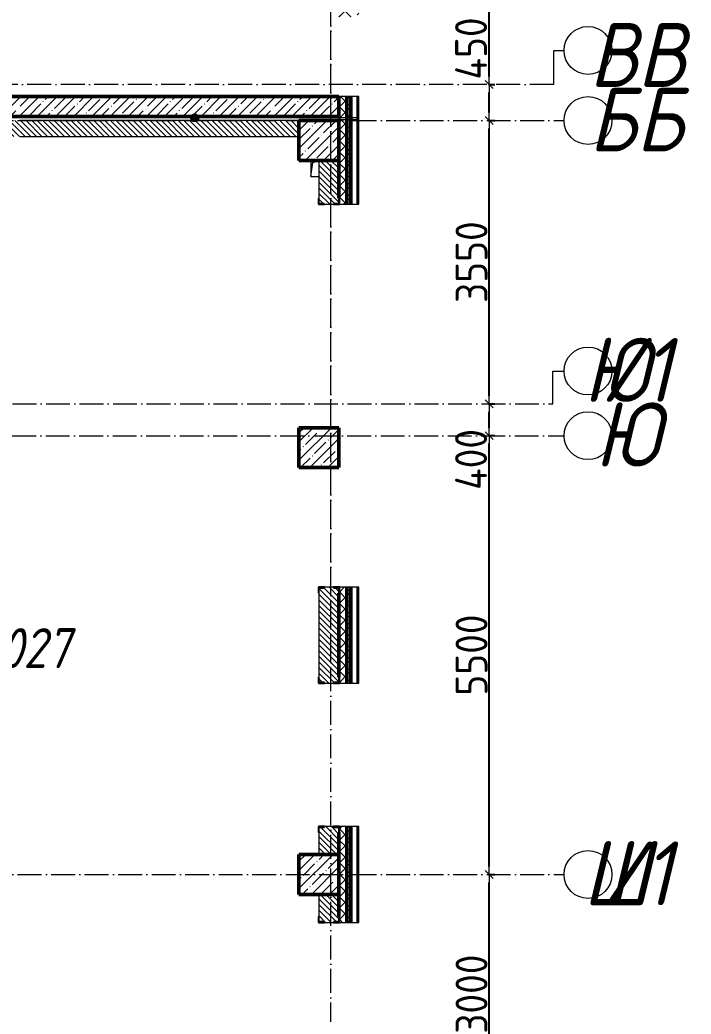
# Model space of a CAD drawing. Header units: millimetres. Extents: x -401725 to 250493, y 305116 to 802890.
# Drawn here: x 239679 to 248096, y 494597 to 507058 of the extents above; entities that cross this region are included whole.
import ezdxf

# ---------------------------------------------------------------- set-up
doc = ezdxf.new("R2010")
doc.units = ezdxf.units.MM
doc.linetypes.add('50_200_ШТРИХ_1Т_ш5_п1_п1_', pattern=[700, 500, -100, 0, -100])
for name, color, linetype, lineweight in [('A-____-____-DIMS', 7, 'Continuous', 9), ('A-GENM-____-MCUT', 7, 'Continuous', 25), ('A-GENM-____-OTLN', 7, 'Continuous', 9), ('A-GENM-____-OTLN-1', 7, 'Continuous', 25), ('A-WALL-____-MCUT', 7, 'Continuous', 13), ('A-WALL-____-MCUT-1', 7, 'Continuous', 9), ('A-WALL-____-MCUT-2', 7, 'Continuous', 50), ('A-WALL-____-MCUT-3', 7, 'Continuous', 9), ('A-WALL-____-OTLN', 7, 'Continuous', 9), ('A-WALL-____-PATT-1', 7, 'Continuous', 9), ('A-WALL-FNSH-MCUT-1', 7, 'Continuous', 9), ('G-____-____-TEXT', 7, 'Continuous', 9), ('S-COLS-____-MCUT', 7, 'Continuous', 50), ('S-COLS-____-OTLN', 7, 'Continuous', 9), ('S-GRID-____-IDEN', 7, 'Continuous', 9), ('S-GRID-____-OTLN', 7, 'Continuous', 9), ('S-GRID-____-OTLN-1', 7, '50_200_ШТРИХ_1Т_ш5_п1_п1_', 9), ('Марки помещений', 7, 'Continuous', 9)]:
    doc.layers.add(name, color=color, linetype=linetype, lineweight=lineweight)
doc.styles.add('ISOCPEUR_I', font='isocpeui.ttf', dxfattribs={"width": 0.9, "height": 2.5})
doc.styles.add('ISOCPEUR_I_2', font='isocpeui.ttf', dxfattribs={"width": 0.85, "height": 2.3})
doc.styles.add('ISOCPEUR_I_9', font='isocpeui.ttf', dxfattribs={"width": 0.9, "height": 250})
doc.styles.add('СПДС', font='isocpeur.ttf', dxfattribs={"width": 0.9})
doc.dimstyles.new('Размера А3', dxfattribs={"dimtxt": 200, "dimasz": 100, "dimexe": 70, "dimexo": 100, "dimgap": 20, "dimtad": 1, "dimdec": 0, "dimrnd": 10, "dimzin": 0, "dimdsep": 46, "dimtxsty": 'СПДС', "dimblk": 'ARROWHEAD_6', "dimcen": 1, "dimclrd": 256, "dimclre": 256, "dimclrt": 256, "dimazin": 0, "dimtfac": 1, "dimtdec": 0, "dimtmove": 2, "dimatfit": 3, "dimfxl": 1, "dimtolj": 1, "dimtzin": 0, "dimarcsym": 0})
pattern_1 = [(45, (142429.06, 459015.94), (-70.71068, 70.71068), []), (135, (142429.06, 459015.94), (-70.71068, -70.71068), [])]
pattern_2 = [(45, (-101000, -46531.04), (-114.04925, 114.04925), []), (45, (-100885.95, -46531.04), (-114.04925, 114.04925), [201.613, -40.323, 3.353, -36.97])]
pattern_3 = [(135, (142429.057, 459015.94), (-35.35534, -35.35534), [])]
pattern_4 = [(45, (142429.06, 459015.94), (-114.04925, 114.04925), []), (45, (142543.1, 459015.94), (-114.04925, 114.04925), [201.612, -40.322, 3.353, -36.97])]
pattern_5 = [(45, (142429.06, 459015.94), (-85.53659, 85.53659), []), (45, (142486.08, 459015.94), (-85.53659, 85.53659), [])]

# ---------------------------------------------------------------- blocks, each defined once
blk = doc.blocks.new('BSC_Колонна _Прямоугольная - 500х500-V114-АР1_План отверстий 3 этажа в осях 1-64_Ю-ЯЯ')
at = {"layer": 'S-COLS-____-OTLN'}
h = blk.add_hatch(dxfattribs=at)
h.set_pattern_fill('FP_119', color=256, style=0, pattern_type=2)
h.set_pattern_definition(pattern_2)
h.paths.add_polyline_path([(-250, -250), (250, -250), (250, 250), (-250, 250), (-250, 198)], flags=0)
at = {"layer": 'S-COLS-____-MCUT'}
for p, q in [((250, 250), (-250, 250)), ((-250, 250), (-250, -250)), ((250, -250), (250, 250)), ((-250, -250), (250, -250))]:
    blk.add_line(p, q, dxfattribs=at)
blk = doc.blocks.new('Стены 13 - Стены 4-31812941-АР1_План отверстий 3 этажа в осях 1-64_Ю-ЯЯ')
at = {"layer": 'A-WALL-____-MCUT'}
for p, q in [((-1844, 41030), (-1844, 41010)), ((-1594, 41030), (-1844, 41030)), ((-1844, 41010), (-1594, 41010)), ((-1594, 41010), (-1594, 41030))]:
    blk.add_line(p, q, dxfattribs=at)
blk = doc.blocks.new('Ось сетки - Круг_Ø6_00__ISO-2_5_0_9K_-25732049-АР1_План отверстий 3 этажа в осях 1-64_Ю-ЯЯ')
at = {"layer": 'S-GRID-____-IDEN'}
blk.add_circle((0, 0), 3, dxfattribs=at)
blk = doc.blocks.new('BSC_Колонна _Прямоугольная - 500х500-V35-АР1_План отверстий 3 этажа в осях 1-64_А-ГГ')
at = {"layer": 'S-COLS-____-OTLN'}
h = blk.add_hatch(dxfattribs=at)
h.set_pattern_fill('FP_72', color=256, style=0, pattern_type=2)
h.set_pattern_definition([(45, (-101000, -37331.04), (-114.04925, 114.04925), []), (45, (-100885.95, -37331.04), (-114.04925, 114.04925), [201.613, -40.323, 3.353, -36.97])])
h.paths.add_polyline_path([(-250, -250), (250, -250), (250, 250), (-250, 250)], flags=0)
at = {"layer": 'S-COLS-____-MCUT'}
for p, q in [((250, 250), (-250, 250)), ((-250, 250), (-250, -250)), ((250, -250), (250, 250)), ((-250, -250), (250, -250))]:
    blk.add_line(p, q, dxfattribs=at)
blk = doc.blocks.new('BSC_Колонна _Прямоугольная - 500х500-V138-АР1_План отверстий 3 этажа в осях 1-64_А-ГГ')
at = {"layer": 'S-COLS-____-OTLN'}
h = blk.add_hatch(dxfattribs=at)
h.set_pattern_fill('FP_161', color=256, style=0, pattern_type=2)
h.set_pattern_definition(pattern_2)
h.paths.add_polyline_path([(-250, -250), (250, -250), (250, 250), (-250, 250), (-250, -215)], flags=0)
at = {"layer": 'S-COLS-____-MCUT'}
for p, q in [((250, 250), (-250, 250)), ((-250, 250), (-250, -250)), ((250, -250), (250, 250)), ((-250, -250), (250, -250))]:
    blk.add_line(p, q, dxfattribs=at)
blk = doc.blocks.new('BSC_Колонна _Прямоугольная - 500х500-V140-АР1_План отверстий 3 этажа в осях 1-64_А-ГГ')
at = {"layer": 'S-COLS-____-OTLN'}
h = blk.add_hatch(dxfattribs=at)
h.set_pattern_fill('FP_163', color=256, style=0, pattern_type=2)
h.set_pattern_definition([(45, (-101000, -42681.04), (-114.04925, 114.04925), []), (45, (-100885.95, -42681.04), (-114.04925, 114.04925), [201.613, -40.323, 3.353, -36.97])])
h.paths.add_polyline_path([(-250, -250), (250, -250), (250, 250), (-250, 250)], flags=0)
at = {"layer": 'S-COLS-____-MCUT'}
for p, q in [((250, 250), (-250, 250)), ((-250, 250), (-250, -250)), ((250, -250), (250, 250)), ((-250, -250), (250, -250))]:
    blk.add_line(p, q, dxfattribs=at)
blk = doc.blocks.new('Фахверк_СКБ_Уголок - 250_2700-27497298-АР1_План отверстий 3 этажа в осях 1-64_А-ГГ')
at = {"layer": 'A-GENM-____-MCUT'}
for p, q in [((200, 181), (125, 181)), ((125, 181), (125, 106)), ((131, 106), (131, 175)), ((131, 175), (200, 175)), ((200, 175), (200, 181)), ((125, 106), (131, 106)), ((131, -6), (125, -6)), ((125, -6), (125, -81)), ((125, -81), (200, -81)), ((131, -75), (131, -6)), ((200, -75), (131, -75)), ((200, -81), (200, -75))]:
    blk.add_line(p, q, dxfattribs=at)
blk = doc.blocks.new('AR_Отверстие прямоугольное _в плите_ - AR_Отверстие прямоугольное _в плите_-V178-АР1_План отверстий 3 этажа в осях 1-64_А-ГГ')
at = {"layer": 'A-GENM-____-OTLN'}
for p, q in [((-50, 100), (-50, -100)), ((-50, -100), (-25, 75)), ((-25, 75), (50, 100)), ((-50, -100), (50, -100))]:
    blk.add_line(p, q, dxfattribs=at)
blk = doc.blocks.new('Стены 13 - Стены 4-31812941-АР1_План отверстий 3 этажа в осях 1-64_А-ГГ')
at = {"layer": 'A-WALL-____-MCUT-3'}
for p, q in [((-1844, 41030), (-1844, 41010)), ((-1594, 41030), (-1844, 41030)), ((-1844, 41010), (-1594, 41010)), ((-1594, 41010), (-1594, 41030))]:
    blk.add_line(p, q, dxfattribs=at)
blk = doc.blocks.new('Ось сетки - Круг_Ø6_00__ISO-2_5_0_9K_-25732049-АР1_План отверстий 3 этажа в осях 1-64_А-ГГ')
at = {"layer": 'S-GRID-____-IDEN'}
blk.add_circle((0, 0), 3, dxfattribs=at)
blk = doc.blocks.new('ARROWHEAD_6')
at = {"color": 0, "linetype": 'Continuous'}
for p, q in [((0, 0), (-1, 0)), ((-0.5, -0.5), (0.5, 0.5))]:
    blk.add_line(p, q, dxfattribs=at)
blk = doc.blocks.new('*D2650')
at = {"layer": 'A-____-____-DIMS', "lineweight": -2, "transparency": 16777216}
for p, q in [((245557, 502247), (245633, 502247)), ((245563, 501947), (245563, 502147)), ((245557, 501847), (245633, 501847))]:
    blk.add_line(p, q, dxfattribs=at)
at = {"layer": 'Defpoints', "color": 0, "transparency": 16777216}
for p in [(245457, 502247), (245563, 502247), (245457, 501847)]:
    blk.add_point(p, dxfattribs=at)
at = {"layer": 'A-____-____-DIMS', "lineweight": -2, "transparency": 16777216, "xscale": 100, "yscale": 100, "zscale": 100}
for p, rotation in [((245563, 502247), 90), ((245563, 501847), 270)]:
    blk.add_blockref('ARROWHEAD_6', p, dxfattribs=dict(at, rotation=rotation))
at = {"layer": 'A-____-____-DIMS', "transparency": 16777216, "insert": (245137, 501167), "char_height": 400, "attachment_point": 1, "rotation": 90, "line_spacing_factor": 1.149209, "style": 'СПДС'}
blk.add_mtext('\\A1;400', dxfattribs=at)
blk = doc.blocks.new('*D2651')
at = {"layer": 'A-____-____-DIMS', "lineweight": -2, "transparency": 16777216}
for p, q in [((245557, 505797), (245633, 505797)), ((245563, 502347), (245563, 505697)), ((245557, 502247), (245633, 502247))]:
    blk.add_line(p, q, dxfattribs=at)
at = {"layer": 'Defpoints', "color": 0, "transparency": 16777216}
for p in [(245457, 505797), (245563, 505797), (245457, 502247)]:
    blk.add_point(p, dxfattribs=at)
at = {"layer": 'A-____-____-DIMS', "lineweight": -2, "transparency": 16777216, "xscale": 100, "yscale": 100, "zscale": 100}
for p, rotation in [((245563, 505797), 90), ((245563, 502247), 270)]:
    blk.add_blockref('ARROWHEAD_6', p, dxfattribs=dict(at, rotation=rotation))
at = {"layer": 'A-____-____-DIMS', "transparency": 16777216, "insert": (245343, 504022), "char_height": 400, "attachment_point": 5, "rotation": 90, "style": 'СПДС'}
blk.add_mtext('\\A1;3550', dxfattribs=at)
blk = doc.blocks.new('*D2652')
at = {"layer": 'A-____-____-DIMS', "lineweight": -2, "transparency": 16777216}
for p, q in [((245557, 506247), (245633, 506247)), ((245563, 505897), (245563, 506147)), ((245557, 505797), (245633, 505797))]:
    blk.add_line(p, q, dxfattribs=at)
at = {"layer": 'Defpoints', "color": 0, "transparency": 16777216}
for p in [(245457, 506247), (245563, 506247), (245457, 505797)]:
    blk.add_point(p, dxfattribs=at)
at = {"layer": 'A-____-____-DIMS', "lineweight": -2, "transparency": 16777216, "xscale": 100, "yscale": 100, "zscale": 100}
for p, rotation in [((245563, 506247), 90), ((245563, 505797), 270)]:
    blk.add_blockref('ARROWHEAD_6', p, dxfattribs=dict(at, rotation=rotation))
at = {"layer": 'A-____-____-DIMS', "transparency": 16777216, "insert": (245137, 506310), "char_height": 400, "attachment_point": 1, "rotation": 90, "line_spacing_factor": 1.149209, "style": 'СПДС'}
blk.add_mtext('\\A1;450', dxfattribs=at)
blk = doc.blocks.new('*D2653')
at = {"layer": 'A-____-____-DIMS', "lineweight": -2, "transparency": 16777216}
for p, q in [((245557, 510947), (245633, 510947)), ((245563, 506347), (245563, 510847)), ((245557, 506247), (245633, 506247))]:
    blk.add_line(p, q, dxfattribs=at)
at = {"layer": 'Defpoints', "color": 0, "transparency": 16777216}
for p in [(245457, 510947), (245563, 510947), (245457, 506247)]:
    blk.add_point(p, dxfattribs=at)
at = {"layer": 'A-____-____-DIMS', "lineweight": -2, "transparency": 16777216, "xscale": 100, "yscale": 100, "zscale": 100}
for p, rotation in [((245563, 510947), 90), ((245563, 506247), 270)]:
    blk.add_blockref('ARROWHEAD_6', p, dxfattribs=dict(at, rotation=rotation))
at = {"layer": 'A-____-____-DIMS', "transparency": 16777216, "insert": (245343, 508597), "char_height": 400, "attachment_point": 5, "rotation": 90, "style": 'СПДС'}
blk.add_mtext('\\A1;4700', dxfattribs=at)
blk = doc.blocks.new('*D2676')
at = {"layer": 'A-____-____-DIMS', "lineweight": -2, "transparency": 16777216}
for p, q in [((245557, 496347), (245633, 496347)), ((245563, 493447), (245563, 496247)), ((245557, 493347), (245633, 493347))]:
    blk.add_line(p, q, dxfattribs=at)
at = {"layer": 'Defpoints', "color": 0, "transparency": 16777216}
for p in [(245457, 496347), (245563, 496347), (245457, 493347)]:
    blk.add_point(p, dxfattribs=at)
at = {"layer": 'A-____-____-DIMS', "lineweight": -2, "transparency": 16777216, "xscale": 100, "yscale": 100, "zscale": 100}
for p, rotation in [((245563, 496347), 90), ((245563, 493347), 270)]:
    blk.add_blockref('ARROWHEAD_6', p, dxfattribs=dict(at, rotation=rotation))
at = {"layer": 'A-____-____-DIMS', "transparency": 16777216, "insert": (245343, 494847), "char_height": 400, "attachment_point": 5, "rotation": 90, "style": 'СПДС'}
blk.add_mtext('\\A1;3000', dxfattribs=at)
blk = doc.blocks.new('*D2677')
at = {"layer": 'A-____-____-DIMS', "lineweight": -2, "transparency": 16777216}
for p, q in [((245557, 501847), (245633, 501847)), ((245563, 496447), (245563, 501747)), ((245557, 496347), (245633, 496347))]:
    blk.add_line(p, q, dxfattribs=at)
at = {"layer": 'Defpoints', "color": 0, "transparency": 16777216}
for p in [(245457, 501847), (245563, 501847), (245457, 496347)]:
    blk.add_point(p, dxfattribs=at)
at = {"layer": 'A-____-____-DIMS', "lineweight": -2, "transparency": 16777216, "xscale": 100, "yscale": 100, "zscale": 100}
for p, rotation in [((245563, 501847), 90), ((245563, 496347), 270)]:
    blk.add_blockref('ARROWHEAD_6', p, dxfattribs=dict(at, rotation=rotation))
at = {"layer": 'A-____-____-DIMS', "transparency": 16777216, "insert": (245343, 499097), "char_height": 400, "attachment_point": 5, "rotation": 90, "style": 'СПДС'}
blk.add_mtext('\\A1;5500', dxfattribs=at)
blk = doc.blocks.new('*D2678')
at = {"layer": 'A-____-____-DIMS', "lineweight": -2, "transparency": 16777216}
for p, q in [((245557, 502247), (245633, 502247)), ((245563, 501947), (245563, 502147)), ((245557, 501847), (245633, 501847))]:
    blk.add_line(p, q, dxfattribs=at)
at = {"layer": 'Defpoints', "color": 0, "transparency": 16777216}
for p in [(245457, 502247), (245563, 502247), (245457, 501847)]:
    blk.add_point(p, dxfattribs=at)
at = {"layer": 'A-____-____-DIMS', "lineweight": -2, "transparency": 16777216, "xscale": 100, "yscale": 100, "zscale": 100}
for p, rotation in [((245563, 502247), 90), ((245563, 501847), 270)]:
    blk.add_blockref('ARROWHEAD_6', p, dxfattribs=dict(at, rotation=rotation))
at = {"layer": 'A-____-____-DIMS', "transparency": 16777216, "insert": (245137, 501167), "char_height": 400, "attachment_point": 1, "rotation": 90, "line_spacing_factor": 1.149209, "style": 'СПДС'}
blk.add_mtext('\\A1;400', dxfattribs=at)
blk = doc.blocks.new('*D2679')
at = {"layer": 'A-____-____-DIMS', "lineweight": -2, "transparency": 16777216}
for p, q in [((245557, 505797), (245633, 505797)), ((245563, 502347), (245563, 505697)), ((245557, 502247), (245633, 502247))]:
    blk.add_line(p, q, dxfattribs=at)
at = {"layer": 'Defpoints', "color": 0, "transparency": 16777216}
for p in [(245457, 505797), (245563, 505797), (245457, 502247)]:
    blk.add_point(p, dxfattribs=at)
at = {"layer": 'A-____-____-DIMS', "lineweight": -2, "transparency": 16777216, "xscale": 100, "yscale": 100, "zscale": 100}
for p, rotation in [((245563, 505797), 90), ((245563, 502247), 270)]:
    blk.add_blockref('ARROWHEAD_6', p, dxfattribs=dict(at, rotation=rotation))
at = {"layer": 'A-____-____-DIMS', "transparency": 16777216, "insert": (245343, 504022), "char_height": 400, "attachment_point": 5, "rotation": 90, "style": 'СПДС'}
blk.add_mtext('\\A1;3550', dxfattribs=at)
blk = doc.blocks.new('*D2680')
at = {"layer": 'A-____-____-DIMS', "lineweight": -2, "transparency": 16777216}
for p, q in [((245557, 506247), (245633, 506247)), ((245563, 505897), (245563, 506147)), ((245557, 505797), (245633, 505797))]:
    blk.add_line(p, q, dxfattribs=at)
at = {"layer": 'Defpoints', "color": 0, "transparency": 16777216}
for p in [(245457, 506247), (245563, 506247), (245457, 505797)]:
    blk.add_point(p, dxfattribs=at)
at = {"layer": 'A-____-____-DIMS', "lineweight": -2, "transparency": 16777216, "xscale": 100, "yscale": 100, "zscale": 100}
for p, rotation in [((245563, 506247), 90), ((245563, 505797), 270)]:
    blk.add_blockref('ARROWHEAD_6', p, dxfattribs=dict(at, rotation=rotation))
at = {"layer": 'A-____-____-DIMS', "transparency": 16777216, "insert": (245137, 506310), "char_height": 400, "attachment_point": 1, "rotation": 90, "line_spacing_factor": 1.149209, "style": 'СПДС'}
blk.add_mtext('\\A1;450', dxfattribs=at)

msp = doc.modelspace()

# ---------------------------------------------------------------- hatches: boundary and pattern name
at = {"layer": 'A-WALL-____-PATT-1'}
h = msp.add_hatch(dxfattribs=at)
h.set_pattern_fill('FP_4', color=256, style=0, pattern_type=2)
h.set_pattern_definition(pattern_1)
h.paths.add_polyline_path([(243679.0567, 505811.983), (243779.0567, 505811.983), (243779.0567, 506096.983), (243679.0567, 506096.983)], flags=0)
h.paths.add_polyline_path([(243779.0567, 507096.983), (243779.0567, 514796.983), (243685.0567, 514796.983), (243685.0567, 514721.983), (243679.0567, 514721.983), (243679.0567, 507096.983)], flags=0)
h.paths.add_polyline_path([(243685.0567, 528496.983), (243779.0567, 528496.983), (243779.0567, 529746.983), (243685.0567, 529746.983), (243685.0567, 529671.983), (243679.0567, 529671.983), (243679.0567, 528571.983), (243685.0567, 528571.983), (243685.0567, 528502.983)], flags=0)
h.paths.add_polyline_path([(243779.0567, 531546.983), (243779.0567, 532746.983), (243679.0567, 532746.983), (243679.0567, 531621.983), (243685.0567, 531621.983), (243685.0567, 531546.983)], flags=0)
h.paths.add_polyline_path([(243779.0567, 534546.983), (243779.0567, 535746.983), (243685.0567, 535746.983), (243685.0567, 535671.983), (243679.0567, 535671.983), (243679.0567, 534621.983), (243685.0567, 534621.983), (243685.0567, 534546.983)], flags=0)
h.paths.add_polyline_path([(243779.0567, 537546.983), (243779.0567, 538746.983), (243685.0567, 538746.983), (243685.0567, 538671.983), (243679.0567, 538671.983), (243679.0567, 537621.983), (243685.0567, 537621.983), (243685.0567, 537546.983)], flags=0)
h.paths.add_polyline_path([(243779.0567, 540546.983), (243779.0567, 544696.983), (243679.0567, 544696.983), (243679.0567, 540546.983)], flags=0)
h = msp.add_hatch(dxfattribs=at)
h.set_pattern_fill('FP_4', color=256, style=0, pattern_type=2)
h.set_pattern_definition(pattern_1)
h.paths.add_polyline_path([(243829.0567, 505811.983), (243829.0567, 506096.983), (243779.0567, 506096.983), (243779.0567, 505811.983)], flags=0)
h.paths.add_polyline_path([(243829.0567, 507096.983), (243829.0567, 514796.983), (243779.0567, 514796.983), (243779.0567, 507096.983)], flags=0)
h.paths.add_polyline_path([(243829.0567, 528496.983), (243829.0567, 529746.983), (243779.0567, 529746.983), (243779.0567, 528496.983)], flags=0)
h.paths.add_polyline_path([(243829.0567, 531546.983), (243829.0567, 532746.983), (243779.0567, 532746.983), (243779.0567, 531546.983)], flags=0)
h.paths.add_polyline_path([(243779.0567, 534546.983), (243829.0567, 534546.983), (243829.0567, 535746.983), (243779.0567, 535746.983), (243779.0567, 535613.2151)], flags=0)
h.paths.add_polyline_path([(243829.0567, 537546.983), (243829.0567, 538746.983), (243779.0567, 538746.983), (243779.0567, 537546.983)], flags=0)
h.paths.add_polyline_path([(243779.0567, 540546.983), (243829.0567, 540546.983), (243829.0567, 544696.983), (243779.0567, 544696.983)], flags=0)
h = msp.add_hatch(dxfattribs=at)
h.set_pattern_fill('FP_6', color=256, style=0, pattern_type=2)
h.set_pattern_definition(pattern_5)
h.paths.add_polyline_path([(243929.0567, 505831.983), (243929.0567, 506096.983), (243909.0567, 506096.983), (243909.0567, 505831.983)], flags=0)
h.paths.add_polyline_path([(243909.0567, 507096.983), (243929.0567, 507096.983), (243929.0567, 514796.983), (243909.0567, 514796.983), (243909.0567, 509781.4533)], flags=0)
h = msp.add_hatch(dxfattribs=at)
h.set_pattern_fill('FP_12', color=256, style=0, pattern_type=2)
h.set_pattern_definition(pattern_4)
h.paths.add_polyline_path([(243679.0567, 505846.983), (243679.0567, 506096.983), (239279.0567, 506096.983), (239279.0567, 505846.983), (243160.4952, 505846.983)], flags=0)
h = msp.add_hatch(dxfattribs=at)
h.set_pattern_fill('FP_38', color=256, style=0, pattern_type=2)
h.set_pattern_definition(pattern_4)
h.paths.add_polyline_path([(243679.0567, 505846.983), (243679.0567, 506096.983), (239279.0567, 506096.983), (239279.0567, 505846.983), (243160.8442, 505846.983)], flags=0)
h = msp.add_hatch(dxfattribs=at)
h.set_pattern_fill('FP_1', color=256, style=0, pattern_type=2)
h.set_pattern_definition(pattern_1)
h.paths.add_polyline_path([(243779.0567, 505811.983), (243779.0567, 506096.983), (243679.0567, 506096.983), (243679.0567, 505811.983)], flags=0)
h = msp.add_hatch(dxfattribs=at)
h.set_pattern_fill('FP_1', color=256, style=0, pattern_type=2)
h.set_pattern_definition(pattern_1)
h.paths.add_polyline_path([(243829.0567, 505811.983), (243829.0567, 506096.983), (243779.0567, 506096.983), (243779.0567, 505811.983)], flags=0)
h = msp.add_hatch(dxfattribs=at)
h.set_pattern_fill('FP_3', color=256, style=0, pattern_type=2)
h.set_pattern_definition(pattern_5)
h.paths.add_polyline_path([(243929.0567, 505831.983), (243929.0567, 506096.983), (243909.0567, 506096.983), (243909.0567, 505831.983)], flags=0)
h = msp.add_hatch(dxfattribs=at)
h.set_pattern_fill('FP_4', color=256, style=0, pattern_type=2)
h.set_pattern_definition(pattern_1)
h.paths.add_polyline_path([(243685.0567, 504746.983), (243779.0567, 504746.983), (243779.0567, 505811.983), (243679.0567, 505811.983), (243679.0567, 504821.983), (243685.0567, 504821.983), (243685.0567, 504752.983)], flags=0)
h = msp.add_hatch(dxfattribs=at)
h.set_pattern_fill('FP_1', color=256, style=0, pattern_type=2)
h.set_pattern_definition(pattern_1)
h.paths.add_polyline_path([(243779.0567, 456996.983), (243779.0567, 457946.983), (243685.0567, 457946.983), (243685.0567, 457871.983), (243679.0567, 457871.983), (243679.0567, 456996.983)], flags=0)
h.paths.add_polyline_path([(243685.0567, 459746.983), (243779.0567, 459746.983), (243779.0567, 460946.983), (243685.0567, 460946.983), (243685.0567, 460871.983), (243679.0567, 460871.983), (243679.0567, 459821.983), (243685.0567, 459821.983), (243685.0567, 459749.9943)], flags=0)
h.paths.add_polyline_path([(243779.0567, 462746.983), (243779.0567, 463946.983), (243685.0567, 463946.983), (243685.0567, 463871.983), (243679.0567, 463871.983), (243679.0567, 462821.983), (243685.0567, 462821.983), (243685.0567, 462746.983)], flags=0)
h.paths.add_polyline_path([(243779.0567, 465746.983), (243779.0567, 466946.983), (243685.0567, 466946.983), (243685.0567, 466871.983), (243679.0567, 466871.983), (243679.0567, 465821.983), (243685.0567, 465821.983), (243685.0567, 465746.983)], flags=0)
h.paths.add_polyline_path([(243685.0567, 468746.983), (243779.0567, 468746.983), (243779.0567, 469946.983), (243685.0567, 469946.983), (243685.0567, 469871.983), (243679.0567, 469871.983), (243679.0567, 468821.983), (243685.0567, 468821.983), (243685.0567, 468752.983)], flags=0)
h.paths.add_polyline_path([(243685.0567, 474746.983), (243779.0567, 474746.983), (243779.0567, 475946.983), (243685.0567, 475946.983), (243685.0567, 475871.983), (243679.0567, 475871.983), (243679.0567, 474821.983), (243685.0567, 474821.983), (243685.0567, 474752.983)], flags=0)
h.paths.add_polyline_path([(243685.0567, 477746.983), (243779.0567, 477746.983), (243779.0567, 478946.983), (243685.0567, 478946.983), (243685.0567, 478871.983), (243679.0567, 478871.983), (243679.0567, 477821.983), (243685.0567, 477821.983), (243685.0567, 477752.983)], flags=0)
h.paths.add_polyline_path([(243779.0567, 480746.983), (243779.0567, 481946.983), (243685.0567, 481946.983), (243685.0567, 481871.983), (243679.0567, 481871.983), (243679.0567, 480821.983), (243685.0567, 480821.983), (243685.0567, 480746.983)], flags=0)
h.paths.add_polyline_path([(243685.0567, 483746.983), (243779.0567, 483746.983), (243779.0567, 484946.983), (243685.0567, 484946.983), (243685.0567, 484871.983), (243679.0567, 484871.983), (243679.0567, 483821.983), (243685.0567, 483821.983), (243685.0567, 483752.983)], flags=0)
h.paths.add_polyline_path([(243779.0567, 486746.983), (243779.0567, 487946.983), (243685.0567, 487946.983), (243685.0567, 487871.983), (243679.0567, 487871.983), (243679.0567, 486821.983), (243685.0567, 486821.983), (243685.0567, 486746.983)], flags=0)
h.paths.add_polyline_path([(243779.0567, 492746.983), (243779.0567, 493946.983), (243685.0567, 493946.983), (243685.0567, 493871.983), (243679.0567, 493871.983), (243679.0567, 492821.983), (243685.0567, 492821.983), (243685.0567, 492746.983)], flags=0)
h.paths.add_polyline_path([(243685.0567, 495746.983), (243779.0567, 495746.983), (243779.0567, 496946.983), (243685.0567, 496946.983), (243685.0567, 496871.983), (243679.0567, 496871.983), (243679.0567, 495821.983), (243685.0567, 495821.983), (243685.0567, 495752.983)], flags=0)
h.paths.add_polyline_path([(243779.0567, 498746.983), (243779.0567, 499946.983), (243685.0567, 499946.983), (243685.0567, 499871.983), (243679.0567, 499871.983), (243679.0567, 498821.983), (243685.0567, 498821.983), (243685.0567, 498746.983)], flags=0)
h.paths.add_polyline_path([(243779.0567, 504746.983), (243779.0567, 505811.983), (243679.0567, 505811.983), (243679.0567, 504821.983), (243685.0567, 504821.983), (243685.0567, 504746.983)], flags=0)
h = msp.add_hatch(dxfattribs=at)
h.set_pattern_fill('FP_4', color=256, style=0, pattern_type=2)
h.set_pattern_definition(pattern_1)
h.paths.add_polyline_path([(243829.0567, 504746.983), (243829.0567, 505811.983), (243779.0567, 505811.983), (243779.0567, 504746.983)], flags=0)
h = msp.add_hatch(dxfattribs=at)
h.set_pattern_fill('FP_1', color=256, style=0, pattern_type=2)
h.set_pattern_definition(pattern_1)
h.paths.add_polyline_path([(243779.0567, 456946.983), (243829.0567, 456946.983), (243829.0567, 457946.983), (243779.0567, 457946.983), (243779.0567, 456996.983)], flags=0)
h.paths.add_polyline_path([(243779.0567, 459746.983), (243829.0567, 459746.983), (243829.0567, 460946.983), (243779.0567, 460946.983), (243779.0567, 459749.9943)], flags=0)
h.paths.add_polyline_path([(243829.0567, 462746.983), (243829.0567, 463946.983), (243779.0567, 463946.983), (243779.0567, 462746.983)], flags=0)
h.paths.add_polyline_path([(243829.0567, 465746.983), (243829.0567, 466946.983), (243779.0567, 466946.983), (243779.0567, 465746.983)], flags=0)
h.paths.add_polyline_path([(243779.0567, 468746.983), (243829.0567, 468746.983), (243829.0567, 469946.983), (243779.0567, 469946.983), (243779.0567, 469210.3284)], flags=0)
h.paths.add_polyline_path([(243779.0567, 474746.983), (243829.0567, 474746.983), (243829.0567, 475946.983), (243779.0567, 475946.983), (243779.0567, 475230.541)], flags=0)
h.paths.add_polyline_path([(243829.0567, 477746.983), (243829.0567, 478946.983), (243779.0567, 478946.983), (243779.0567, 477746.983)], flags=0)
h.paths.add_polyline_path([(243829.0567, 480746.983), (243829.0567, 481946.983), (243779.0567, 481946.983), (243779.0567, 480746.983)], flags=0)
h.paths.add_polyline_path([(243779.0567, 483746.983), (243829.0567, 483746.983), (243829.0567, 484946.983), (243779.0567, 484946.983), (243779.0567, 483830.8448)], flags=0)
h.paths.add_polyline_path([(243779.0567, 486746.983), (243829.0567, 486746.983), (243829.0567, 487946.983), (243779.0567, 487946.983), (243779.0567, 487270.9663)], flags=0)
h.paths.add_polyline_path([(243779.0567, 492746.983), (243829.0567, 492746.983), (243829.0567, 493946.983), (243779.0567, 493946.983), (243779.0567, 493291.1789)], flags=0)
h.paths.add_polyline_path([(243829.0567, 495746.983), (243829.0567, 496946.983), (243779.0567, 496946.983), (243779.0567, 495746.983)], flags=0)
h.paths.add_polyline_path([(243779.0567, 498746.983), (243829.0567, 498746.983), (243829.0567, 499946.983), (243779.0567, 499946.983), (243779.0567, 499311.3916)], flags=0)
h.paths.add_polyline_path([(243779.0567, 504746.983), (243829.0567, 504746.983), (243829.0567, 505811.983), (243779.0567, 505811.983), (243779.0567, 505331.6042)], flags=0)
h = msp.add_hatch(dxfattribs=at)
h.set_pattern_fill('FP_6', color=256, style=0, pattern_type=2)
h.set_pattern_definition(pattern_5)
h.paths.add_polyline_path([(243929.0567, 504746.983), (243929.0567, 505811.983), (243909.0567, 505811.983), (243909.0567, 504746.983)], flags=0)
h = msp.add_hatch(dxfattribs=at)
h.set_pattern_fill('FP_3', color=256, style=0, pattern_type=2)
h.set_pattern_definition(pattern_5)
h.paths.add_polyline_path([(243909.0567, 456846.983), (243929.0567, 456846.983), (243929.0567, 457946.983), (243909.0567, 457946.983), (243909.0567, 456866.983)], flags=0)
h.paths.add_polyline_path([(243929.0567, 459746.983), (243929.0567, 460946.983), (243909.0567, 460946.983), (243909.0567, 459746.983)], flags=0)
h.paths.add_polyline_path([(243909.0567, 462746.983), (243929.0567, 462746.983), (243929.0567, 463946.983), (243909.0567, 463946.983), (243909.0567, 463190.1158)], flags=0)
h.paths.add_polyline_path([(243909.0567, 465746.983), (243929.0567, 465746.983), (243929.0567, 466946.983), (243909.0567, 466946.983), (243909.0567, 465770.2069)], flags=0)
h.paths.add_polyline_path([(243929.0567, 468746.983), (243929.0567, 469946.983), (243909.0567, 469946.983), (243909.0567, 468746.983)], flags=0)
h.paths.add_polyline_path([(243929.0567, 474746.983), (243929.0567, 475946.983), (243909.0567, 475946.983), (243909.0567, 474746.983)], flags=0)
h.paths.add_polyline_path([(243929.0567, 477746.983), (243929.0567, 478946.983), (243909.0567, 478946.983), (243909.0567, 477746.983)], flags=0)
h.paths.add_polyline_path([(243929.0567, 480746.983), (243929.0567, 481946.983), (243909.0567, 481946.983), (243909.0567, 480746.983)], flags=0)
h.paths.add_polyline_path([(243909.0567, 483746.983), (243929.0567, 483746.983), (243929.0567, 484946.983), (243909.0567, 484946.983), (243909.0567, 483830.8448)], flags=0)
h.paths.add_polyline_path([(243929.0567, 486746.983), (243929.0567, 487946.983), (243909.0567, 487946.983), (243909.0567, 486746.983)], flags=0)
h.paths.add_polyline_path([(243929.0567, 492746.983), (243929.0567, 493946.983), (243909.0567, 493946.983), (243909.0567, 492746.983)], flags=0)
h.paths.add_polyline_path([(243909.0567, 495746.983), (243929.0567, 495746.983), (243929.0567, 496946.983), (243909.0567, 496946.983), (243909.0567, 495871.2701)], flags=0)
h.paths.add_polyline_path([(243929.0567, 498746.983), (243929.0567, 499946.983), (243909.0567, 499946.983), (243909.0567, 498746.983)], flags=0)
h.paths.add_polyline_path([(243929.0567, 504746.983), (243929.0567, 505811.983), (243909.0567, 505811.983), (243909.0567, 504746.983)], flags=0)
h = msp.add_hatch(dxfattribs=at)
h.set_pattern_fill('FP_9', color=256, style=0, pattern_type=2)
h.set_pattern_definition(pattern_3)
h.paths.add_polyline_path([(243179.0567, 505596.983), (243179.0567, 505796.983), (239679.0567, 505796.983), (239679.0567, 505727.983), (239673.0567, 505727.983), (239673.0567, 505796.983), (236179.0567, 505796.983), (236179.0567, 505596.983), (239673.0567, 505596.983), (239673.0567, 505665.983), (239679.0567, 505665.983), (239679.0567, 505596.983), (243160.4952, 505596.983)], flags=0)
h = msp.add_hatch(dxfattribs=at)
h.set_pattern_fill('FP_6', color=256, style=0, pattern_type=2)
h.set_pattern_definition(pattern_3)
h.paths.add_polyline_path([(243179.0567, 505596.983), (243179.0567, 505796.983), (239679.0567, 505796.983), (239679.0567, 505727.983), (239673.0567, 505727.983), (239673.0567, 505796.983), (236179.0567, 505796.983), (236179.0567, 505596.983), (239673.0567, 505596.983), (239673.0567, 505665.983), (239679.0567, 505665.983), (239679.0567, 505596.983), (243160.8442, 505596.983)], flags=0)
h = msp.add_hatch(dxfattribs=at)
h.set_pattern_fill('FP_6', color=256, style=0, pattern_type=2)
h.set_pattern_definition(pattern_3)
h.paths.add_polyline_path([(243498.0567, 504746.983), (243610.0567, 504746.983), (243610.0567, 504752.983), (243679.0567, 504752.983), (243679.0567, 505296.983), (243429.0567, 505296.983), (243429.0567, 504752.983), (243498.0567, 504752.983)], flags=0)
h = msp.add_hatch(dxfattribs=at)
h.set_pattern_fill('FP_6', color=256, style=0, pattern_type=2)
h.set_pattern_definition(pattern_3)
h.paths.add_polyline_path([(243429.0567, 496596.983), (243679.0567, 496596.983), (243679.0567, 496940.983), (243610.0567, 496940.983), (243610.0567, 496946.983), (243498.0567, 496946.983), (243498.0567, 496940.983), (243429.0567, 496940.983), (243429.0567, 496871.983)], flags=0)
h.paths.add_polyline_path([(243498.0567, 498746.983), (243610.0567, 498746.983), (243610.0567, 498752.983), (243679.0567, 498752.983), (243679.0567, 499940.983), (243610.0567, 499940.983), (243610.0567, 499946.983), (243498.0567, 499946.983), (243498.0567, 499940.983), (243429.0567, 499940.983), (243429.0567, 498752.983), (243498.0567, 498752.983)], flags=0)
h = msp.add_hatch(dxfattribs=at)
h.set_pattern_fill('FP_6', color=256, style=0, pattern_type=2)
h.set_pattern_definition(pattern_3)
h.paths.add_polyline_path([(243610.0567, 493596.983), (243679.0567, 493596.983), (243679.0567, 493940.983), (243610.0567, 493940.983), (243610.0567, 493946.983), (243498.0567, 493946.983), (243498.0567, 493940.983), (243429.0567, 493940.983), (243429.0567, 493596.983)], flags=0)
h.paths.add_polyline_path([(243610.0567, 495746.983), (243610.0567, 495752.983), (243679.0567, 495752.983), (243679.0567, 496096.983), (243429.0567, 496096.983), (243429.0567, 495752.983), (243498.0567, 495752.983), (243498.0567, 495746.983)], flags=0)
at = {"layer": 'G-____-____-TEXT'}
h = msp.add_hatch(color=256, dxfattribs=at)
edge = h.paths.add_edge_path(flags=0)
edge.add_arc((241871.1165, 505829.2796), 50, 0, 360)
h = msp.add_hatch(color=256, dxfattribs=at)
edge = h.paths.add_edge_path(flags=0)
edge.add_arc((241871.1165, 505829.2796), 50, 0, 360)

# ---------------------------------------------------------------- linework, layer by layer
at = {"layer": 'A-WALL-____-MCUT'}
for p, q in [((243679.0567, 506096.983), (243679.0567, 505796.983)), ((243909.0567, 506096.983), (243679.0567, 506096.983)), ((243909.0567, 504746.983), (243909.0567, 506096.983)), ((243179.0567, 505796.983), (239679.0567, 505796.983)), ((239679.0567, 505596.983), (243179.0567, 505596.983))]:
    msp.add_line(p, q, dxfattribs=at)
at = {"layer": 'A-WALL-____-MCUT-1'}
for p, q in [((243679.0567, 506096.983), (239529.0567, 506096.983)), ((243679.0567, 505846.983), (243679.0567, 506096.983)), ((243779.0567, 504746.983), (243779.0567, 506096.983)), ((243829.0567, 504746.983), (243829.0567, 506096.983)), ((239279.0567, 505846.983), (243679.0567, 505846.983))]:
    msp.add_line(p, q, dxfattribs=at)
at = {"layer": 'A-WALL-____-MCUT-2'}
for p, q in [((243679.0567, 506096.983), (239529.0567, 506096.983)), ((243679.0567, 505846.983), (243679.0567, 506096.983)), ((243779.0567, 504746.983), (243779.0567, 506096.983)), ((243829.0567, 504746.983), (243829.0567, 506096.983)), ((239279.0567, 505846.983), (243679.0567, 505846.983)), ((243679.0567, 504821.983), (243679.0567, 505296.983)), ((243779.0567, 498746.983), (243779.0567, 499946.983)), ((243829.0567, 498746.983), (243829.0567, 499946.983)), ((243679.0567, 499871.983), (243679.0567, 498821.983)), ((243679.0567, 496871.983), (243679.0567, 496596.983)), ((243779.0567, 495746.983), (243779.0567, 496946.983)), ((243829.0567, 495746.983), (243829.0567, 496946.983)), ((243679.0567, 496096.983), (243679.0567, 495821.983))]:
    msp.add_line(p, q, dxfattribs=at)
at = {"layer": 'A-WALL-____-MCUT-3'}
for p, q in [((243679.0567, 506096.983), (243679.0567, 505796.983)), ((243909.0567, 504746.983), (243909.0567, 506096.983)), ((243179.0567, 505796.983), (239679.0567, 505796.983)), ((239679.0567, 505596.983), (243179.0567, 505596.983)), ((243429.0567, 505296.983), (243429.0567, 504821.983)), ((243498.0567, 504746.983), (243610.0567, 504746.983)), ((243685.0567, 504746.983), (243909.0567, 504746.983)), ((243610.0567, 499946.983), (243498.0567, 499946.983)), ((243909.0567, 499946.983), (243685.0567, 499946.983)), ((243909.0567, 498746.983), (243909.0567, 499946.983)), ((243429.0567, 499871.983), (243429.0567, 498821.983)), ((243498.0567, 498746.983), (243610.0567, 498746.983)), ((243685.0567, 498746.983), (243909.0567, 498746.983)), ((243429.0567, 496871.983), (243429.0567, 496596.983)), ((243610.0567, 496946.983), (243498.0567, 496946.983)), ((243909.0567, 496946.983), (243685.0567, 496946.983)), ((243909.0567, 495746.983), (243909.0567, 496946.983)), ((243429.0567, 496096.983), (243429.0567, 495821.983)), ((243498.0567, 495746.983), (243610.0567, 495746.983)), ((243685.0567, 495746.983), (243909.0567, 495746.983))]:
    msp.add_line(p, q, dxfattribs=at)
at = {"layer": 'A-WALL-FNSH-MCUT-1'}
for p, q in [((243929.0567, 506096.983), (243909.0567, 506096.983)), ((243909.0567, 506096.983), (243909.0567, 505831.983)), ((243909.0567, 506096.983), (243909.0567, 505831.983)), ((243929.0567, 505831.983), (243929.0567, 506096.983)), ((243929.0567, 505831.983), (243929.0567, 506096.983)), ((243909.0567, 505831.983), (243929.0567, 505831.983)), ((243909.0567, 505831.983), (243929.0567, 505831.983)), ((243929.0567, 505811.983), (243909.0567, 505811.983)), ((243909.0567, 505811.983), (243909.0567, 504746.983)), ((243929.0567, 505811.983), (243909.0567, 505811.983)), ((243909.0567, 505811.983), (243909.0567, 504746.983)), ((243929.0567, 504746.983), (243929.0567, 505811.983)), ((243929.0567, 504746.983), (243929.0567, 505811.983)), ((243909.0567, 504746.983), (243929.0567, 504746.983)), ((243929.0567, 499946.983), (243909.0567, 499946.983)), ((243909.0567, 499946.983), (243909.0567, 498746.983)), ((243929.0567, 498746.983), (243929.0567, 499946.983)), ((243909.0567, 498746.983), (243929.0567, 498746.983)), ((243929.0567, 496946.983), (243909.0567, 496946.983)), ((243909.0567, 496946.983), (243909.0567, 495746.983)), ((243929.0567, 495746.983), (243929.0567, 496946.983)), ((243909.0567, 495746.983), (243929.0567, 495746.983))]:
    msp.add_line(p, q, dxfattribs=at)
at = {"layer": 'G-____-____-TEXT'}
msp.add_circle((241871.1165, 505829.2796), 50, dxfattribs=at)
msp.add_circle((241871.1165, 505829.2796), 50, dxfattribs=at)
at = {"layer": 'S-GRID-____-OTLN'}
for p, q in [((246373.454, 506675.6053), (246503.4633, 506675.6053)), ((246373.454, 506246.983), (246373.454, 506675.6053)), ((246373.454, 506675.6053), (246503.4633, 506675.6053)), ((246373.454, 506246.983), (246373.454, 506675.6053)), ((246363.6265, 502657.1492), (246503.4633, 502657.1492)), ((246363.6265, 502246.983), (246363.6265, 502657.1492)), ((246363.6265, 502657.1492), (246503.4633, 502657.1492)), ((246363.6265, 502246.983), (246363.6265, 502657.1492))]:
    msp.add_line(p, q, dxfattribs=at)
at = {"layer": 'S-GRID-____-OTLN-1', "color": 251, "ltscale": 0.6, "true_color": 0x636466}
for p, q in [((243579.0567, 498996.983), (243579.0567, 549908.7924)), ((243579.0567, 454533.3346), (243579.0567, 508896.9006)), ((246373.454, 506246.983), (235450.3211, 506246.983)), ((246373.454, 506246.983), (235450.3211, 506246.983)), ((235450.3211, 505796.983), (246503.4633, 505796.983)), ((235450.3211, 505796.983), (246503.4633, 505796.983)), ((216901.3712, 502246.983), (246363.6265, 502246.983)), ((216901.3712, 502246.983), (246363.6265, 502246.983)), ((209755.8272, 501846.983), (246503.4633, 501846.983)), ((235450.3211, 496346.983), (246503.4633, 496346.983))]:
    msp.add_line(p, q, dxfattribs=at)

# ---------------------------------------------------------------- block references
at = {"layer": 'A-GENM-____-OTLN'}
msp.add_blockref('AR_Отверстие прямоугольное _в плите_ - AR_Отверстие прямоугольное _в плите_-V178-АР1_План отверстий 3 этажа в осях 1-64_А-ГГ', (243379.0567, 505196.983), dxfattribs=at)
at = {"layer": 'A-GENM-____-OTLN-1'}
for p, rotation in [((243604.0567, 504621.983), 89.9999999999999), ((243504.0567, 500071.983), 269.9999999999999), ((243604.0567, 498621.983), 89.9999999999999), ((243504.0567, 497071.983), 269.9999999999999), ((243604.0567, 495621.983), 89.9999999999999)]:
    msp.add_blockref('Фахверк_СКБ_Уголок - 250_2700-27497298-АР1_План отверстий 3 этажа в осях 1-64_А-ГГ', p, dxfattribs=dict(at, rotation=rotation))
at = {"layer": 'A-WALL-____-OTLN'}
for name in ['Стены 13 - Стены 4-31812941-АР1_План отверстий 3 этажа в осях 1-64_Ю-ЯЯ', 'Стены 13 - Стены 4-31812941-АР1_План отверстий 3 этажа в осях 1-64_А-ГГ']:
    msp.add_blockref(name, (245522.5685, 464801.7409), dxfattribs=at)
at = {"layer": 'S-COLS-____-OTLN'}
for name, p in [('BSC_Колонна _Прямоугольная - 500х500-V114-АР1_План отверстий 3 этажа в осях 1-64_Ю-ЯЯ', (243429.0567, 505546.983)), ('BSC_Колонна _Прямоугольная - 500х500-V138-АР1_План отверстий 3 этажа в осях 1-64_А-ГГ', (243429.0567, 505546.983)), ('BSC_Колонна _Прямоугольная - 500х500-V140-АР1_План отверстий 3 этажа в осях 1-64_А-ГГ', (243429.0567, 501696.983)), ('BSC_Колонна _Прямоугольная - 500х500-V35-АР1_План отверстий 3 этажа в осях 1-64_А-ГГ', (243429.0567, 496346.983))]:
    msp.add_blockref(name, p, dxfattribs=at)
at = {"layer": 'S-GRID-____-IDEN', "xscale": 99.99999999999993, "yscale": 99.99999999999993, "zscale": 99.99999999999993}
for name, p, rotation in [('Ось сетки - Круг_Ø6_00__ISO-2_5_0_9K_-25732049-АР1_План отверстий 3 этажа в осях 1-64_Ю-ЯЯ', (246803.4633, 506675.6053), 89.99999999999982), ('Ось сетки - Круг_Ø6_00__ISO-2_5_0_9K_-25732049-АР1_План отверстий 3 этажа в осях 1-64_А-ГГ', (246803.4633, 506675.6053), 89.99999999999982), ('Ось сетки - Круг_Ø6_00__ISO-2_5_0_9K_-25732049-АР1_План отверстий 3 этажа в осях 1-64_Ю-ЯЯ', (246803.4633, 505796.983), 269.9999999999995), ('Ось сетки - Круг_Ø6_00__ISO-2_5_0_9K_-25732049-АР1_План отверстий 3 этажа в осях 1-64_А-ГГ', (246803.4633, 505796.983), 269.9999999999995), ('Ось сетки - Круг_Ø6_00__ISO-2_5_0_9K_-25732049-АР1_План отверстий 3 этажа в осях 1-64_Ю-ЯЯ', (246803.4633, 502657.1492), 269.9999999999994), ('Ось сетки - Круг_Ø6_00__ISO-2_5_0_9K_-25732049-АР1_План отверстий 3 этажа в осях 1-64_А-ГГ', (246803.4633, 502657.1492), 269.9999999999994), ('Ось сетки - Круг_Ø6_00__ISO-2_5_0_9K_-25732049-АР1_План отверстий 3 этажа в осях 1-64_Ю-ЯЯ', (246803.4633, 501846.983), 269.9999999999995), ('Ось сетки - Круг_Ø6_00__ISO-2_5_0_9K_-25732049-АР1_План отверстий 3 этажа в осях 1-64_А-ГГ', (246803.4633, 501846.983), 269.9999999999995), ('Ось сетки - Круг_Ø6_00__ISO-2_5_0_9K_-25732049-АР1_План отверстий 3 этажа в осях 1-64_А-ГГ', (246803.4633, 496346.983), 269.9999999999995)]:
    msp.add_blockref(name, p, dxfattribs=dict(at, rotation=rotation))

# ---------------------------------------------------------------- texts
at = {"layer": 'S-GRID-____-IDEN', "char_height": 800, "attachment_point": 1}
for s, insert, width, style in [('ВВ', (246820.058, 507018.9349), 447.341625, 'ISOCPEUR_I_9'), ('ВВ', (246820.058, 507018.9349), 447.341625, 'ISOCPEUR_I'), ('ББ', (246814.899, 506210.8691), 447.341625, 'ISOCPEUR_I_9'), ('ББ', (246814.899, 506210.8691), 447.341625, 'ISOCPEUR_I'), ('\\fISOCPEUR|b0|i1|c204|p34|;\\W.9;Ю', (246746.499, 503071.0354), 266.961937, 'ISOCPEUR_I_9'), ('\\fISOCPEUR|b0|i1|c204|p34|;\\W.9;Ю', (246746.499, 503071.0354), 266.961937, 'ISOCPEUR_I'), ('/1', (246966.7646, 503071.0354), 346.329, 'ISOCPEUR_I_9'), ('/1', (246966.7646, 503071.0354), 346.329, 'ISOCPEUR_I'), ('\\fISOCPEUR|b0|i1|c204|p34|;\\W.9;Ю', (246889.149, 502260.8691), 266.961937, 'ISOCPEUR_I_9'), ('\\fISOCPEUR|b0|i1|c204|p34|;\\W.9;Ю', (246889.149, 502260.8691), 266.961937, 'ISOCPEUR_I'), ('\\fISOCPEUR|b0|i1|c204|p34|;\\W.9;Ш', (246740.649, 496760.8691), 281.392312, 'ISOCPEUR_I'), ('/1', (246972.8208, 496760.8691), 346.329, 'ISOCPEUR_I')]:
    msp.add_mtext(s, dxfattribs=dict(at, insert=insert, width=width, style=style))
at = {"layer": 'Марки помещений', "insert": (239006.8472, 499434.6332), "char_height": 500, "width": 785.65375, "attachment_point": 1, "style": 'ISOCPEUR_I_2'}
msp.add_mtext('3.027', dxfattribs=at)

# ---------------------------------------------------------------- dimensions: what is measured, and where the dimension line sits
at = {"layer": 'A-____-____-DIMS'}
for base, p1, p2, picture, middle in [((245563.2982, 510946.983), (245457.2322, 506246.983), (245457.2322, 510946.983), '*D2653', (245343.2982, 508596.983)), ((245563.2982, 505796.983), (245457.2322, 502246.983), (245457.2322, 505796.983), '*D2651', (245343.2982, 504021.983)), ((245563.2982, 505796.983), (245457.2322, 502246.983), (245457.2322, 505796.983), '*D2679', (245343.2982, 504021.983)), ((245563.2982, 501846.983), (245457.2322, 496346.983), (245457.2322, 501846.983), '*D2677', (245343.2982, 499096.983)), ((245563.2982, 496346.983), (245457.2322, 493346.983), (245457.2322, 496346.983), '*D2676', (245343.2982, 494846.983))]:
    dim = msp.add_linear_dim(base=base, p1=p1, p2=p2, angle=90, dimstyle='Размера А3', override={"dimtxt": 400}, dxfattribs=at)
    dim.commit()
    dim.dimension.update_dxf_attribs({"geometry": picture, "text_midpoint": middle})
for base, p1, p2, picture, middle in [((245563.2982, 506246.983), (245457.2322, 505796.983), (245457.2322, 506246.983), '*D2652', (245403.3509, 506670.0078)), ((245563.2982, 506246.983), (245457.2322, 505796.983), (245457.2322, 506246.983), '*D2680', (245403.3509, 506670.0078)), ((245563.2982, 502246.983), (245457.2322, 501846.983), (245457.2322, 502246.983), '*D2650', (245403.3509, 501527.2797)), ((245563.2982, 502246.983), (245457.2322, 501846.983), (245457.2322, 502246.983), '*D2678', (245403.3509, 501527.2797))]:
    dim = msp.add_linear_dim(base=base, p1=p1, p2=p2, angle=90, dimstyle='Размера А3', override={"dimtxt": 400}, dxfattribs=at)
    dim.commit()
    dim.dimension.update_dxf_attribs({"geometry": picture, "text_midpoint": middle, "dimtype": 160, "text_rotation": 90})

doc.saveas('drawing.dxf')
